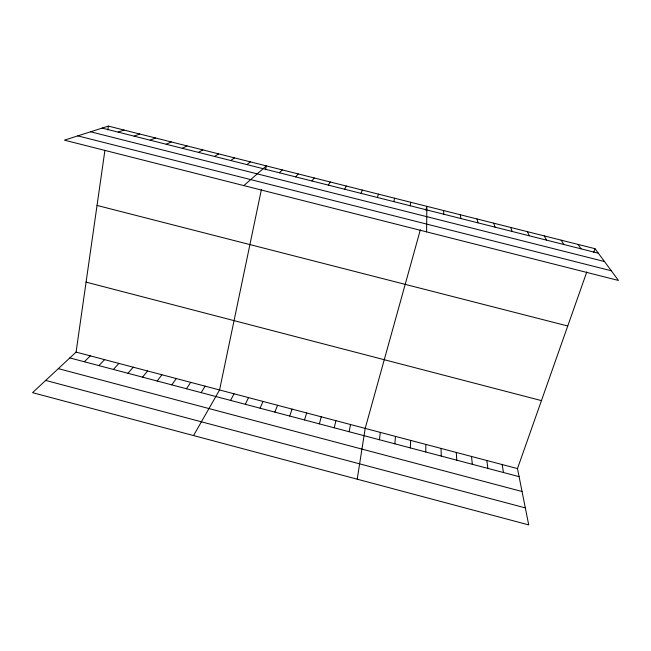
<?xml version="1.0" encoding="UTF-8"?>
<svg xmlns="http://www.w3.org/2000/svg" width="651" height="651" viewBox="0 0 651 651"><rect width="100%" height="100%" fill="white"/><g stroke="black" fill="none" stroke-linecap="round" stroke-linejoin="round"><path stroke-width="0.98" d="M425.77 451.989L425.827 444.405M426.592 231.87L426.861 206.334L425.811 210.102M410.309 447.904L410.635 440.393M394.864 443.819L395.458 436.39M410.333 205.797L410.691 202.258M379.443 439.742L380.314 432.394M586.803 271.931L517.48 468.59L528.71 524.901L32.55 392.651L76.077 352.11L104.901 150.405M107.83 129.923L108.375 126.099L594.998 248.69L618.45 280.451L64.416 140.16L108.375 126.099M357.212 479.193L365.187 428.407L420.351 229.787M349.123 431.735L350.531 424.533M393.871 201.647L394.547 198.197M261.401 189.539L219.574 389.973L193.542 435.568M265.543 169.691L266.332 165.891L243.848 185.592M334.232 427.797L335.892 420.676M319.356 423.866L321.277 416.819M377.434 197.497L378.426 194.136M304.497 419.944L306.686 412.962M593.679 252.425L594.998 248.69M289.671 416.022L292.112 409.121M274.86 412.107L277.562 405.28M361.028 193.363L362.338 190.076M260.075 408.201L263.037 401.447M245.305 404.295L248.527 397.615M344.648 189.238L346.275 186.031M230.568 400.398L234.043 393.798M201.143 392.626L205.13 386.165M328.291 185.112L330.236 181.987M186.471 388.745L190.71 382.357M171.815 384.871L176.307 378.556M311.967 180.994L314.221 177.959M157.184 381.006L161.928 374.764M142.569 377.149L147.565 370.972M127.978 373.292L133.227 367.188M295.668 176.885L298.231 173.931M113.412 369.442L118.905 363.413M98.862 365.593L104.608 359.637M279.393 172.784L282.274 169.911M84.337 361.761L90.334 355.869M246.924 164.597L250.423 161.887M230.731 160.512L234.539 157.884M214.57 156.435L218.679 153.888M198.425 152.367L202.843 149.901M182.313 148.306L187.04 145.914M166.225 144.253L171.254 141.934M150.161 140.201L155.499 137.971M134.13 136.157L139.762 134M118.116 132.12L124.056 130.045M102.134 128.092L598.318 253.19M90.579 131.787L604.47 261.523M77.794 135.88L611.297 270.767M97.04 205.431L567.745 325.996M86.078 282.127L541.445 400.609M76.077 352.11L517.48 468.59M69.836 357.928L519.083 476.646M58.33 368.637L522.045 491.513M45.684 380.42L525.308 507.886M578.055 244.426L581.034 248.828M561.146 240.162L563.782 244.483M544.26 235.914L546.563 240.138M527.4 231.666L529.369 235.808M510.579 227.427L512.199 231.479M493.775 223.195L495.069 227.158M477.004 218.964L477.964 222.845M502.149 464.545L503.475 472.52M460.265 214.749L460.884 218.541M486.834 460.501L487.884 468.403M471.544 456.473L472.317 464.293M443.551 210.542L443.844 214.244M456.286 452.445L456.782 460.184M441.044 448.417L441.264 456.082"/></g></svg>
